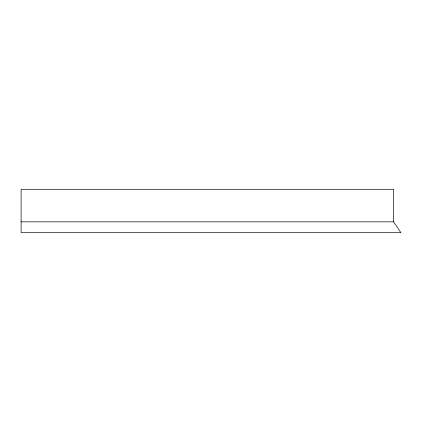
<?xml version="1.0" encoding="UTF-8"?>
<svg xmlns="http://www.w3.org/2000/svg" width="422" height="422" viewBox="0 0 422 422"><rect width="100%" height="100%" fill="white"/><g stroke="black" fill="none" stroke-linecap="round" stroke-linejoin="round"><path stroke-width="0.63" d="M21.1 221.851L393.668 221.851L400.9 232.701L21.1 232.701L21.1 189.299L393.668 189.299L393.668 221.851"/></g></svg>
